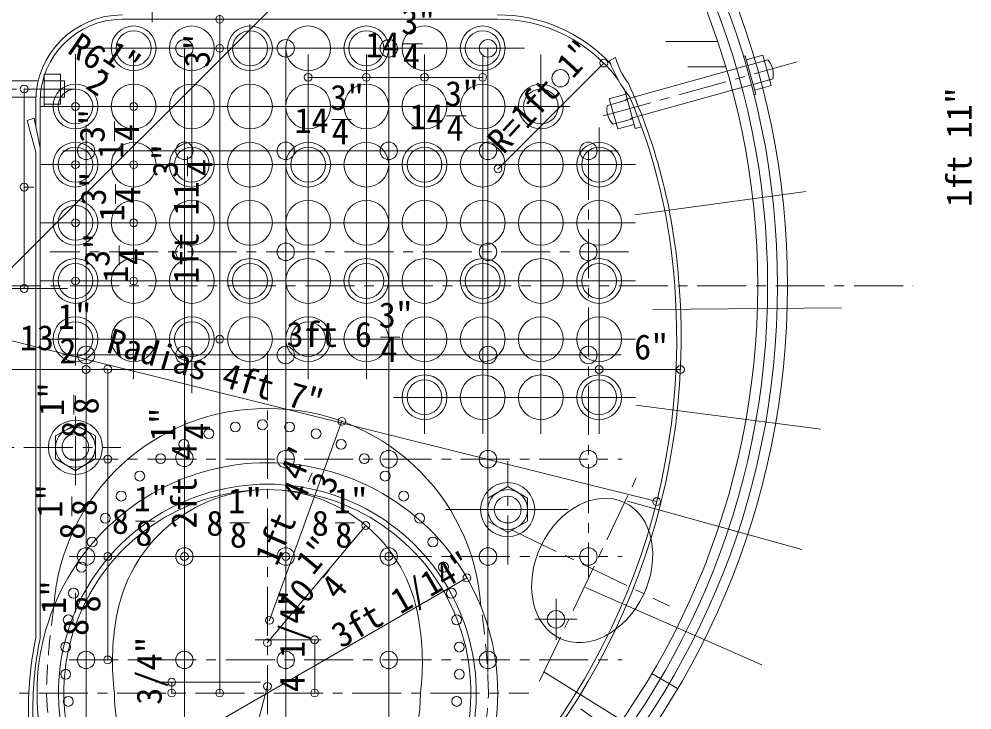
# Model space of a CAD drawing. Units: millimetres, scale not verified. Extents: x -5564 to 5565, y -3978 to 3978.
# Drawn here: x -2606 to -661, y -1940 to -529 of the extents above; entities that cross this region are included whole.
import ezdxf
from ezdxf.enums import TextEntityAlignment as Align

# ---------------------------------------------------------------- set-up
doc = ezdxf.new("R2010")
doc.units = ezdxf.units.MM
doc.header["$LTSCALE"] = 20
doc.header["$PDMODE"] = 32
doc.header["$PDSIZE"] = 16
doc.linetypes.add('CHAIN1', pattern=[8, 5, -1, 1, -1])
doc.linetypes.add('DASHED2', pattern=[3, 2, -1])
for name, color, linetype, lineweight in [('0-3_Center', 4, 'CHAIN1', 9), ('0-4_Note', 3, 'Continuous', 9), ('0-5_Line', 7, 'Continuous', 9), ('0-6_Sunpou', 3, 'Continuous', 9), ('0-7_Kumo', 7, 'DASHED2', 9)]:
    doc.layers.add(name, color=color, linetype=linetype, lineweight=lineweight)
doc.styles.add('ＭＳ ゴシック', font='')
doc.styles.get('ＭＳ ゴシック').set_extended_font_data('MS Gothic')

msp = doc.modelspace()

# ---------------------------------------------------------------- linework, layer by layer
at = {"layer": '0-3_Center'}
for p, q in [((-2334.1, -75.46), (-2334.1, -540.74)), ((-1413.84, -726.76), (-1017.57, -616.9)), ((-2491, -672.17), (-2684.26, -672.17)), ((-1443.86, -798.37), (-1443.86, -1668.15)), ((-1361.94, -1004.65), (-2543.39, -1004.65)), ((-4421.64, -1073.65), (-780.78, -1073.65)), ((-2099.15, -1208.38), (-2099.15, -2500.31)), ((-2491, -1481.06), (-2491, -1298.75)), ((-2916.12, -1403.85), (-2398.29, -1403.85)), ((-2504.11, -1427.86), (-1375.29, -1427.86)), ((-1608.67, -1643.05), (-1608.67, -1432.27)), ((-1543.93, -1881.5), (-1340, -1452.86)), ((-1485.24, -1530.85), (-1735.58, -1530.85)), ((-1726.31, -1530.85), (-1485.24, -1530.85)), ((-1599.74, -1572.76), (-1278.4, -1727.83)), ((-2504.11, -1626.72), (-1375.29, -1626.72)), ((-1509.99, -1796.86), (-1509.99, -1712.84)), ((-1466.97, -1754.85), (-1553.02, -1754.85)), ((-2504.11, -1837.81), (-1375.29, -1837.81)), ((-3845.9, -1905.5), (-1565.52, -1905.5))]:
    msp.add_line(p, q, dxfattribs=at)
at = {"layer": '0-4_Note'}
for p, q in [((-2438.52, -631.35), (-2423.1, -641.87)), ((-2015.87, -1474.16), (-2008.01, -1455.76)), ((-1985.67, -1669.25), (-1972.94, -1653.83))]:
    msp.add_line(p, q, dxfattribs=at)
at = {"layer": '0-5_Line'}
for p, q in [((-2395.4, -529.72), (-1629.77, -529.72)), ((-2134.7, -1264.47), (-2134.7, -540.29)), ((-1180.18, -575.23), (-1285.77, -575.23)), ((-2491, -1236.45), (-2491, -600.64)), ((-2483.59, -588.96), (-1574.43, -588.96)), ((-2372.23, -1264.47), (-2372.23, -601.66)), ((-2268.54, -588.96), (-2268.54, -2261.84)), ((-2253.47, -1293), (-2253.47, -601.66)), ((-2061.65, -588.96), (-2061.65, -2280.25)), ((-2015.93, -1264.47), (-2015.93, -601.66)), ((-1897.17, -1264.47), (-1897.17, -601.66)), ((-1851.45, -588.96), (-1851.45, -2091.24)), ((-1778.4, -1376.12), (-1778.4, -601.66)), ((-1659.64, -1376.12), (-1659.64, -601.66)), ((-1648.92, -588.96), (-1648.92, -1863.8)), ((-1540.87, -1376.12), (-1540.87, -601.66)), ((-1388.76, -607.73), (-1401.12, -614.44)), ((-1118.31, -624.06), (-1077.5, -612.75)), ((-1368.85, -693.52), (-1121.91, -625.06)), ((-1163.75, -626.9), (-1241.16, -626.9)), ((-2567, -655.63), (-2657.95, -655.63)), ((-2521.5, -655.63), (-2557.76, -655.63)), ((-1107.44, -662.58), (-1067.74, -651.57)), ((-1358.34, -732.14), (-1111.18, -663.62)), ((-2571.79, -688.71), (-2657.95, -688.71)), ((-2572, -746.9), (-2572, -697.36)), ((-2563.03, -1793.93), (-2563.03, -697.36)), ((-2521.05, -688.71), (-2562.81, -688.71)), ((-1364.43, -694.37), (-1405.24, -705.69)), ((-2563.03, -707.73), (-1481.59, -707.73)), ((-1353.91, -732.99), (-1393.62, -744)), ((-2469.25, -2084.54), (-2469.25, -745.13)), ((-1422.1, -1376.12), (-1422.1, -750.88)), ((-2572, -1793.01), (-2572, -801.09)), ((-2516.76, -798.37), (-1382.96, -798.37)), ((-2561.55, -826.5), (-1348.1, -826.5)), ((-1349.19, -928.9), (-999.98, -881.32)), ((-2561.55, -945.26), (-1348.1, -945.26)), ((-1422.1, -990.98), (-1422.1, -1018.31)), ((-2561.55, -1064.03), (-1348.1, -1064.03)), ((-2676.93, -1079.35), (-2506.96, -1079.35)), ((-1312.7, -1122.63), (-927.22, -1119.13)), ((-2561.55, -1182.8), (-1348.1, -1182.8)), ((-1376.98, -1215.18), (-2517.63, -1215.18)), ((-1841.85, -1301.78), (-1348.1, -1301.78)), ((-1347.01, -1317.86), (-969.53, -1366.99)), ((-1364.1, -1513.39), (-1007.99, -1612.12)), ((-1450.1, -1690.21), (-1089.67, -1847.61)), ((-2123.9, -1796.95), (-1989.47, -1796.95)), ((-1534.74, -1862.19), (-1297.85, -2009.36)), ((-1261.89, -1896.52), (-1314.41, -1865.56)), ((-2326.72, -1883.35), (-2113.07, -1883.35)), ((-1459.52, -1937.49), (-1269.44, -2077.7))]:
    msp.add_line(p, q, dxfattribs=at)
for points in [[(-1121.63, -612.32), (-1087.86, -602.89), (-1070.94, -664.77), (-1104.18, -674.15)], [(-1106.01, -683.64), (-1101.83, -682.48), (-1123.85, -604.46), (-1127.72, -605.64)], [(-2521.5, -655.63), (-2513.36, -655.63), (-2513.36, -688.71), (-2521.5, -688.71)], [(-1335.59, -749.37), (-1348.48, -752.93), (-1369.78, -674.72)], [(-1367.63, -682.6), (-1401.44, -691.9), (-1384.08, -753.67), (-1350.75, -744.59)], [(-2554.75, -702.9), (-2554.75, -707.73), (-2563.03, -707.73)], [(-2563.03, -792.43), (-2574.95, -731.93), (-2589.31, -736.35), (-2572, -801.09)]]:
    msp.add_lwpolyline(points, dxfattribs=at)
for points in [[(-2554.75, -702.9), (-2521.5, -702.9), (-2521.5, -641.44), (-2554.75, -641.44)], [(-2450.34, -1380.37), (-2491, -1356.89), (-2531.66, -1380.37), (-2531.66, -1427.33), (-2491, -1450.8), (-2450.34, -1427.33)], [(-1649.33, -1507.37), (-1608.67, -1483.89), (-1568, -1507.37), (-1568, -1554.33), (-1608.67, -1577.8), (-1649.33, -1554.33)]]:
    msp.add_lwpolyline(points, close=True, dxfattribs=at)
for centre, radius in [((-2657.95, -1073.65), 1620.52), ((-2657.95, -1073.65), 1600.2), ((-2372.23, -588.96), 45.72), ((-2253.47, -588.96), 45.72), ((-2134.7, -588.96), 45.72), ((-2015.93, -588.96), 45.72), ((-1897.17, -588.96), 45.72), ((-1778.4, -588.96), 45.72), ((-1659.64, -588.96), 45.72), ((-2372.23, -588.96), 35.56), ((-2134.7, -588.96), 35.56), ((-1897.17, -588.96), 35.56), ((-1659.64, -588.96), 35.56), ((-2268.54, -588.96), 17.82), ((-2061.65, -588.96), 17.82), ((-1851.45, -588.96), 17.82), ((-1648.92, -588.96), 17.82), ((-1500.92, -650.13), 17.57), ((-2491, -707.73), 45.72), ((-2491, -707.73), 35.56), ((-2372.23, -707.73), 45.72), ((-2253.47, -707.73), 45.72), ((-2134.7, -707.73), 45.72), ((-2015.93, -707.73), 45.72), ((-1897.17, -707.73), 45.72), ((-1778.4, -707.73), 45.72), ((-1659.64, -707.73), 45.72), ((-1540.87, -707.73), 45.72), ((-1540.87, -707.73), 35.56), ((-2491, -826.5), 45.72), ((-2491, -826.5), 35.56), ((-2469.25, -798.37), 17.82), ((-2372.23, -826.5), 45.72), ((-2253.47, -826.5), 45.72), ((-2253.47, -826.5), 35.56), ((-2268.54, -798.37), 17.82), ((-2134.7, -826.5), 45.72), ((-2061.65, -798.37), 17.82), ((-2015.93, -826.5), 45.72), ((-2015.93, -826.5), 35.56), ((-1897.17, -826.5), 45.72), ((-1851.45, -798.37), 17.82), ((-1778.4, -826.5), 45.72), ((-1778.4, -826.5), 35.56), ((-1659.64, -826.5), 45.72), ((-1648.92, -798.37), 17.82), ((-1540.87, -826.5), 45.72), ((-1422.1, -826.5), 45.72), ((-1443.86, -798.37), 17.82), ((-1422.1, -826.5), 35.56), ((-2491, -945.26), 45.72), ((-2491, -945.26), 35.56), ((-2372.23, -945.26), 45.72), ((-2253.47, -945.26), 45.72), ((-2134.7, -945.26), 45.72), ((-2015.93, -945.26), 45.72), ((-1897.17, -945.26), 45.72), ((-1778.4, -945.26), 45.72), ((-1659.64, -945.26), 45.72), ((-1540.87, -945.26), 45.72), ((-1422.1, -945.26), 45.72), ((-2268.54, -1004.65), 17.82), ((-2061.65, -1004.65), 17.82), ((-1648.92, -1004.65), 17.82), ((-1443.86, -1004.65), 17.82), ((-2491, -1064.03), 45.72), ((-2491, -1064.03), 35.56), ((-2372.23, -1064.03), 45.72), ((-2253.47, -1064.03), 45.72), ((-2134.7, -1064.03), 45.72), ((-2134.7, -1064.03), 35.56), ((-2015.93, -1064.03), 45.72), ((-1897.17, -1064.03), 45.72), ((-1897.17, -1064.03), 35.56), ((-1778.4, -1064.03), 45.72), ((-1659.64, -1064.03), 45.72), ((-1659.64, -1064.03), 35.56), ((-1540.87, -1064.03), 45.72), ((-1422.1, -1064.03), 45.72), ((-1422.1, -1064.03), 35.56), ((-2491, -1182.8), 45.72), ((-2491, -1182.8), 45.72), ((-2491, -1182.8), 35.56), ((-2372.23, -1182.8), 45.72), ((-2372.23, -1182.8), 45.72), ((-2253.47, -1182.8), 45.72), ((-2253.47, -1182.8), 35.56), ((-2134.7, -1182.8), 45.72), ((-2015.93, -1182.8), 45.72), ((-2015.93, -1182.8), 35.56), ((-1897.17, -1182.8), 45.72), ((-1778.4, -1182.8), 45.72), ((-1659.64, -1182.8), 45.72), ((-1540.87, -1182.8), 45.72), ((-1422.1, -1182.8), 45.72), ((-2469.25, -1215.18), 17.82), ((-2268.54, -1215), 17.82), ((-2061.65, -1215.18), 17.82), ((-1648.92, -1215.18), 17.82), ((-1443.86, -1215.18), 17.82), ((-1778.4, -1301.56), 45.72), ((-1659.64, -1301.56), 45.72), ((-1540.87, -1301.56), 45.72), ((-1422.1, -1301.56), 45.72), ((-1778.4, -1301.56), 35.56), ((-1422.1, -1301.56), 35.56), ((-2491, -1403.85), 55.3), ((-2164.64, -1362.28), 10.16), ((-2109.23, -1357.69), 10.16), ((-2109.23, -1357.69), 10.16), ((-2053.82, -1362.28), 10.16), ((-2491, -1403.85), 40.66), ((-2491, -1403.85), 27.36), ((-2218.57, -1375.81), 10.16), ((-1999.89, -1375.81), 10.16), ((-2269.7, -1397.64), 10.16), ((-1948.75, -1397.64), 10.16), ((-2317.02, -1426.86), 10.16), ((-2268.54, -1425.4), 17.82), ((-2061.65, -1427.86), 17.82), ((-1901.44, -1426.86), 10.16), ((-1851.45, -1427.86), 17.82), ((-1648.92, -1427.86), 17.82), ((-1443.86, -1427.86), 17.82), ((-2359.78, -1462.43), 10.16), ((-1858.68, -1462.43), 10.16), ((-1608.67, -1530.85), 55.3), ((-2397.52, -1503.29), 10.16), ((-1820.94, -1503.29), 10.16), ((-1608.67, -1530.85), 40.66), ((-1608.67, -1530.85), 27.36), ((-2429.98, -1548.46), 10.16), ((-1788.48, -1548.46), 10.16), ((-2457.04, -1597.07), 10.16), ((-1761.42, -1597.07), 10.16), ((-2469.25, -1626.72), 17.82), ((-2268.54, -1626.72), 17.82), ((-2061.65, -1626.72), 17.82), ((-1851.45, -1626.72), 17.82), ((-1648.92, -1626.72), 17.82), ((-1443.86, -1626.72), 17.82), ((-2478.66, -1648.33), 10.16), ((-1739.8, -1648.33), 10.16), ((-2494.84, -1701.56), 10.16), ((-1723.62, -1701.56), 10.16), ((-2505.61, -1756.14), 10.16), ((-1712.85, -1756.14), 10.16), ((-1509.99, -1754.85), 17.82), ((-2510.99, -1811.52), 10.16), ((-1707.47, -1811.52), 10.16), ((-2469.25, -1837.81), 17.82), ((-2268.54, -1837.81), 17.82), ((-2061.65, -1837.81), 17.82), ((-1851.45, -1837.81), 17.82), ((-1648.92, -1837.81), 17.82), ((-2510.99, -1867.16), 10.16), ((-1707.47, -1867.16), 10.16), ((-2505.61, -1922.54), 10.16), ((-1712.85, -1922.54), 10.16)]:
    msp.add_circle(centre, radius, dxfattribs=at)
for centre, radius, start, end in [((-2657.95, -1073.65), 1579.88, 270, 90), ((-2657.95, -1073.65), 1559.56, 270, 90), ((-2395.4, -697.36), 176.61, 90, 180), ((-1628.41, -835), 314.36, 43.10549, 90.25653), ((-2395.4, -697.36), 167.63, 90, 180), ((-1628.41, -835), 305.28, 36.52404, 90.25653), ((-1138.3, -516.07), 280.63, 200.52068, 218.03592), ((-1248.44, -569.08), 145.55, 195.40004, 218.43206), ((-1108.76, -641.25), 42.3, 345.87152, 42.36093), ((-2445.93, -1150.9), 1189.68, 3.72306, 24.39396), ((-2445.93, -1150.9), 1180.71, 3.72306, 23.03055), ((-1363.77, -714.02), 42.3, 168.63069, 225.1201), ((-2642.33, -1181.02), 1378.75, 311.37756, 4.43742), ((-2642.79, -1180.94), 1388.18, 311.39059, 4.43296), ((-2103.37, -1756.92), 432.43, 89.4415, 176.23982), ((-2094.94, -1756.92), 432.43, 3.76018, 90.5585), ((-2099.15, -1905.5), 470.27, 353.91293, 186.08707), ((-2099.15, -1905.5), 426.46, 353.10435, 186.89565), ((-2099.15, -1905.5), 415.35, 353.10435, 186.89565), ((-2099.15, -1802.57), 312.42, 9.18455, 170.81545), ((-1901.33, -1842.43), 514.13, 169.95, 187.04667), ((-2296.98, -1842.43), 514.13, 352.95333, 10.05), ((-1856.76, -1940.14), 730.22, 168.37595, 181.30309), ((-1856.76, -1940.14), 721.25, 168.30363, 181.30309), ((-2099.15, -1905.5), 312.42, 180, 0)]:
    msp.add_arc(centre, radius, start, end, dxfattribs=at)
msp.add_ellipse((-1436.24, -1655.15), major_axis=(66.02, 138.78), ratio=0.753975, dxfattribs=at)
for p in [(-2491, -707.73), (-2372.23, -707.73), (-2491, -826.5), (-2372.23, -826.5), (-2491, -945.26), (-2372.23, -945.26), (-2491, -1064.03), (-2372.23, -1064.03)]:
    msp.add_point(p, dxfattribs=at)
at = {"layer": '0-6_Sunpou'}
for p, q in [((-1526.44, 57.86), (-3789.46, -2205.16)), ((-2196.56, -520.75), (-2196.56, -529.72)), ((-2196.56, -529.72), (-2210.77, -529.72)), ((-2196.56, -529.72), (-2196.56, -588.96)), ((-1822.73, -579.83), (-1782.73, -579.83)), ((-2196.56, -588.96), (-2213.15, -588.96)), ((-2196.56, -588.96), (-2210.77, -588.96)), ((-2196.56, -588.96), (-2196.56, -1182.8)), ((-1628.41, -835), (-1412.54, -619.14)), ((-2015.93, -648.31), (-2015.93, -639.69)), ((-1897.17, -648.31), (-1897.17, -639.69)), ((-1778.4, -648.31), (-1778.4, -639.69)), ((-1659.64, -648.31), (-1659.64, -639.69)), ((-2015.93, -648.31), (-1897.17, -648.31)), ((-1897.17, -648.31), (-1778.4, -648.31)), ((-1778.4, -648.31), (-1659.64, -648.31)), ((-2595.63, -672.17), (-2595.63, -872.37)), ((-2595.63, -672.17), (-2575.86, -672.17)), ((-2491, -707.73), (-2512.06, -707.73)), ((-2491, -707.73), (-2491, -826.5)), ((-2411.58, -778.61), (-2411.58, -738.61)), ((-1967.89, -734.6), (-1927.89, -734.6)), ((-1733.36, -726.88), (-1693.36, -726.88)), ((-2262.36, -850.06), (-2262.36, -810.06)), ((-2491, -826.5), (-2512.06, -826.5)), ((-2491, -826.5), (-2491, -945.26)), ((-2595.63, -872.37), (-2575.86, -872.37)), ((-2595.63, -872.37), (-2595.63, -1079.35)), ((-2409.07, -906.53), (-2409.07, -866.53)), ((-2491, -945.26), (-2512.06, -945.26)), ((-2491, -945.26), (-2491, -1064.03)), ((-2401.55, -1031.94), (-2401.55, -991.94)), ((-2491, -1064.03), (-2512.06, -1064.03)), ((-2595.63, -1079.35), (-2575.86, -1079.35)), ((-2642.33, -1181.02), (-1304.53, -1514.57)), ((-2524.02, -1181.89), (-2484.02, -1181.89)), ((-2196.56, -1182.8), (-2213.15, -1182.8)), ((-2196.56, -1182.8), (-2196.56, -1905.5)), ((-1868.62, -1178.84), (-1828.62, -1178.84)), ((-2823.87, -1244.83), (-2469.25, -1244.83)), ((-2469.25, -1244.83), (-2469.25, -1232.63)), ((-2469.25, -1244.83), (-1422.1, -1244.83)), ((-2425.05, -1244.28), (-2438.73, -1244.28)), ((-2425.05, -1427.86), (-2425.05, -1244.28)), ((-1422.1, -1244.83), (-1422.1, -1232.63)), ((-1422.1, -1244.83), (-1256.03, -1244.83)), ((-1256.03, -1244.83), (-1256.03, -1232.63)), ((-2494.39, -1336.63), (-2494.39, -1296.63)), ((-2267.12, -1388.35), (-2267.12, -1348.35)), ((-2094.94, -1756.92), (-1947.04, -1350.57)), ((-2425.05, -1427.86), (-2438.73, -1427.86)), ((-2425.05, -1626.72), (-2425.05, -1427.86)), ((-2498.16, -1544.47), (-2498.16, -1504.47)), ((-2368.73, -1554.35), (-2328.73, -1554.35)), ((-2176.01, -1558.13), (-2136.01, -1558.13)), ((-2099.15, -1802.57), (-1898.33, -1563.25)), ((-1960.61, -1558.13), (-1920.61, -1558.13)), ((-2425.05, -1626.72), (-2425.05, -1613.97)), ((-2268.54, -1626.72), (-2268.54, -1613.97)), ((-2061.65, -1626.72), (-2061.65, -1613.97)), ((-1851.45, -1626.72), (-1851.45, -1613.97)), ((-2425.05, -1626.72), (-2438.73, -1626.72)), ((-2425.05, -1626.72), (-2268.54, -1626.72)), ((-2425.05, -1837.81), (-2425.05, -1626.72)), ((-2268.54, -1626.72), (-2061.65, -1626.72)), ((-2061.65, -1626.72), (-1851.45, -1626.72)), ((-2506.41, -2140.63), (-1691.89, -1670.37)), ((-2490.61, -1740.97), (-2490.61, -1700.97)), ((-2002.64, -1796.95), (-2039.57, -1796.95)), ((-2002.64, -1905.5), (-2002.64, -1796.95)), ((-2425.05, -1837.81), (-2438.73, -1837.81)), ((-2294.53, -1883.35), (-2294.53, -1905.5)), ((-2294.53, -1883.35), (-2283.84, -1883.35)), ((-2294.53, -1905.5), (-2283.84, -1905.5)), ((-2099.07, -1891.71), (-2215.9, -2327.7)), ((-2196.56, -1905.5), (-2213.15, -1905.5)), ((-2002.64, -1905.5), (-2039.57, -1905.5))]:
    msp.add_line(p, q, dxfattribs=at)
for p in [(-2196.56, -529.72), (-2196.56, -588.96), (-1412.54, -619.14), (-2015.93, -648.31), (-1897.17, -648.31), (-1778.4, -648.31), (-1659.64, -648.31), (-2595.63, -672.17), (-2491, -707.73), (-2491, -826.5), (-1628.41, -835), (-2595.63, -872.37), (-2491, -945.26), (-2491, -1064.03), (-2595.63, -1079.35), (-2196.56, -1182.8), (-2469.25, -1244.83), (-2425.05, -1244.28), (-1422.1, -1244.83), (-1256.03, -1244.83), (-1947.04, -1350.57), (-2425.05, -1427.86), (-1304.53, -1514.57), (-1898.33, -1563.25), (-2425.05, -1626.72), (-2268.54, -1626.72), (-2061.65, -1626.72), (-1851.45, -1626.72), (-1691.89, -1670.37), (-2094.94, -1756.92), (-2002.64, -1796.95), (-2099.15, -1802.57), (-2425.05, -1837.81), (-2294.53, -1883.35), (-2099.07, -1891.71), (-2294.53, -1905.5), (-2196.56, -1905.5), (-2002.64, -1905.5)]:
    msp.add_point(p, dxfattribs=at)
at = {"layer": '0-7_Kumo'}
for centre, radius, start, end in [((-1140.13, -1940.1), 1410.68, 171.37571, 178.59446), ((-3058.17, -1940.1), 1410.68, 1.40554, 8.62429), ((-2099.07, -1891.71), 451.37, 181.75082, 358.24918)]:
    msp.add_arc(centre, radius, start, end, dxfattribs=at)

# ---------------------------------------------------------------- texts
at = {"layer": '0-4_Note', "style": 'ＭＳ ゴシック'}
for s, rotation, p in [('R6', 325.7, (-2518.75, -609.38)), ('1"', 325.7, (-2447.24, -624.79)), ('R=1ft 1"', 47.524, (-1605.93, -817.64)), ('2', 325.7, (-2481.34, -681.99)), ('Radias 4ft 7"', 343.541, (-2434.27, -1224.02)), ("4'", 66.869, (-2014.59, -1480.96)), ('3', 66.869, (-1951.76, -1507.62)), ('1ft 4', 66.869, (-2066, -1654.23)), ('1"', 50.462, (-1994.15, -1676.83)), ('4', 50.462, (-1942.74, -1728.24)), ('10 ', 50.462, (-2030.33, -1762.51))]:
    msp.add_text(s, height=51.32, rotation=rotation, dxfattribs=at).set_placement(p, align=Align.BOTTOM_LEFT)
at = {"layer": '0-6_Sunpou', "style": 'ＭＳ ゴシック'}
for s, p in [('3"', (-1826.09, -575.47)), ('14', (-1898.88, -622.52)), ('4', (-1822.62, -645.71)), ('3"', (-1971.24, -730.24)), ('3"', (-1736.72, -722.52)), ('14', (-2044.04, -777.3)), ('14', (-1809.51, -769.57)), ('4', (-1967.77, -800.48)), ('4', (-1733.25, -792.76)), ('1"', (-2527.37, -1177.53)), ('3"', (-1871.98, -1174.47)), ('3ft 6 ', (-2060.22, -1214.15)), ('13', (-2604.64, -1220.9)), ('2', (-2523.9, -1247.77)), ('4', (-1868.51, -1244.72)), ('6"', (-1350.54, -1239.83)), ('1"', (-2372.09, -1549.99)), ('1"', (-2179.37, -1553.77)), ('1"', (-1963.97, -1553.77)), ('8', (-2416.69, -1595.9)), ('8', (-2223.96, -1599.68)), ('8', (-2008.57, -1599.68)), ('8', (-2368.62, -1620.23)), ('8', (-2175.9, -1624.01)), ('8', (-1960.5, -1624.01))]:
    msp.add_text(s, height=51.32, dxfattribs=at).set_placement(p, align=Align.BOTTOM_LEFT)
for s, rotation, p in [('3"', 90, (-2201.56, -628.61)), ('1ft 11"', 90, (-646.45, -912.71)), ('3"', 90, (-2415.94, -781.96)), ('4', 90, (-2345.7, -778.49)), ('1', 90, (-2378.18, -814.63)), ('3"', 90, (-2266.72, -853.41)), ('4', 90, (-2196.48, -849.94)), ('3"', 90, (-2413.44, -909.88)), ('4', 90, (-2343.19, -906.41)), ('1ft 11 ', 90, (-2224.37, -1070.27)), ('1', 90, (-2375.67, -942.55)), ('3"', 90, (-2405.91, -1035.3)), ('4', 90, (-2335.67, -1031.83)), ('1', 90, (-2368.14, -1067.96)), ('1"', 90, (-2498.75, -1339.99)), ('8', 90, (-2428.51, -1336.52)), ('1"', 90, (-2271.48, -1391.71)), ('8', 90, (-2452.84, -1384.59)), ('4', 90, (-2201.24, -1388.24)), ('2ft 4', 90, (-2228.46, -1570.01)), ('1"', 90, (-2502.53, -1547.83)), ('8', 90, (-2432.28, -1544.36)), ('8', 90, (-2456.62, -1592.43)), ('3ft 1/14"', 30, (-1941.23, -1828.5)), ('1"', 90, (-2494.97, -1744.33)), ('8', 90, (-2424.73, -1740.86)), ('4 1/4"', 90, (-2007.64, -1903.72)), ('8', 90, (-2449.06, -1788.93)), ('3/4"', 90, (-2299.53, -1929.43))]:
    msp.add_text(s, height=51.32, rotation=rotation, dxfattribs=at).set_placement(p, align=Align.BOTTOM_LEFT)

doc.saveas('drawing.dxf')
